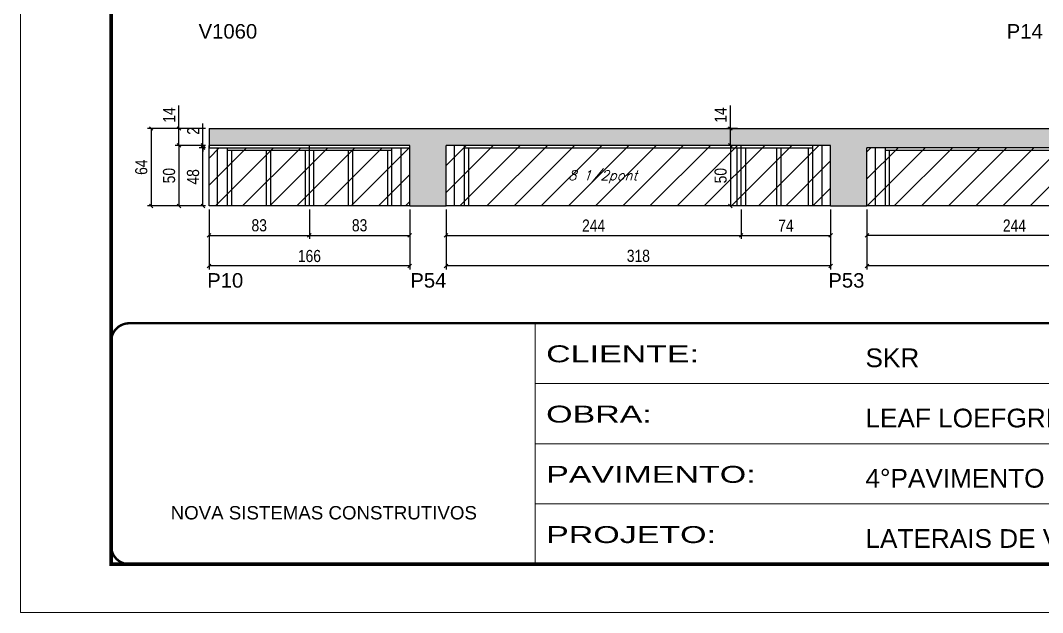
# Model space of a CAD drawing. Extents: x 3309 to 9563, y -2522 to 14608.
# Drawn here: x 6493 to 7338, y 11261 to 11750 of the extents above; entities that cross this region are included whole.
import ezdxf

# ---------------------------------------------------------------- set-up
doc = ezdxf.new("R2010")
doc.units = 0
doc.linetypes.add('CONTINUO', pattern=[0])
doc.linetypes.add('DASHED', pattern=[0.75, 0.5, -0.25])
for name, color, linetype in [('5', 5, 'Continuous'), ('COTA', 241, 'Continuous'), ('Painéis', 200, 'Continuous'), ('SARR_2.2x7', 40, 'Continuous'), ('SARR_3.5x7', 81, 'Continuous'), ('texto', 7, 'Continuous')]:
    doc.layers.add(name, color=color, linetype=linetype)
for name, color, linetype, lineweight in [('Folhas', 255, 'Continuous', 9), ('Hachura', 251, 'Continuous', 9), ('SARRAFO DE PRESSAO', 251, 'DASHED', 9)]:
    doc.layers.add(name, color=color, linetype=linetype, lineweight=lineweight)
doc.styles.add('ARIAL', font='arial.ttf')
doc.styles.add('COTA TECNICA', font='techl___.ttf', dxfattribs={"height": 10})
doc.styles.add('Romans', font='romans.shx')
doc.styles.get("Standard").update_dxf_attribs({"font": 'arial.ttf'})
doc.styles.add('Tecnologia', font='')
doc.styles.get('Tecnologia').set_extended_font_data('Forgotten Futurist')
doc.dimstyles.new('PAINEL', dxfattribs={"dimtxt": 10, "dimasz": 3, "dimexe": 3, "dimexo": 3, "dimgap": 3, "dimtad": 1, "dimdec": 1, "dimzin": 12, "dimdsep": 46, "dimtxsty": 'COTA TECNICA', "dimblk1": 'OBLIQUE', "dimblk2": 'OBLIQUE', "dimsah": 1, "dimcen": 0.9, "dimclrd": 4, "dimclre": 4, "dimclrt": 240, "dimadec": 1, "dimazin": 3, "dimtfac": 1, "dimtdec": 1, "dimtmove": 0, "dimatfit": 3, "dimfxl": 1, "dimtolj": 1, "dimtzin": 12, "dimarcsym": 0})

# ---------------------------------------------------------------- blocks, each defined once
blk = doc.blocks.new('9999999999')
at = {"color": 30, "linetype": 'CONTINUO'}
for p, q in [((98564.56, 34230.21), (98564.56, 34429.45)), ((98564.56, 34379.64), (99583.98, 34379.64)), ((98564.56, 34329.83), (99487.98, 34329.83)), ((98564.56, 34280.02), (99487.98, 34280.02))]:
    blk.add_line(p, q, dxfattribs=at)
at = {"color": 30, "linetype": 'CONTINUO', "const_width": 2}
blk.add_lwpolyline([(99583.98, 34230.21), (99583.98, 34414.45, 0.414214), (99568.98, 34429.45), (98228.98, 34429.45, 0.414214), (98213.98, 34414.45), (98213.98, 34245.21, 0.414214), (98228.98, 34230.21), (99583.98, 34230.21)], format="xyb", dxfattribs=at)
at = {"layer": 'Folhas'}
blk.add_lwpolyline([(98138.98, 34190.21), (99623.98, 34190.21), (99623.98, 35240.21), (98138.98, 35240.21)], close=True, dxfattribs=at)
at = {"layer": 'Folhas', "color": 30, "const_width": 3}
blk.add_lwpolyline([(98213.98, 34230.21), (99583.98, 34230.21), (99583.98, 35200.21), (98213.98, 35200.21)], close=True, dxfattribs=at)
at = {"color": 7, "linetype": 'Continuous', "ltscale": 5, "style": 'ARIAL'}
for s, height, p in [('SKR', 15.483, (98837.68, 34393.13)), ('LEAF LOEFGREN', 15.4829, (98837.68, 34343.32)), ('4°PAVIMENTO', 15.4829, (98837.68, 34293.51)), ('NOVA SISTEMAS CONSTRUTIVOS', 11.0592, (98263.19, 34267.21)), ('LATERAIS DE VIGAS', 15.4829, (98837.68, 34243.7))]:
    blk.add_text(s, height=height, dxfattribs=at).set_placement(p)
at = {"layer": 'Folhas', "color": 7, "style": 'Tecnologia', "width": 1.5}
for s, p in [('CLIENTE:', (98573.65, 34397.17)), ('OBRA:', (98573.65, 34347.31)), ('PAVIMENTO:', (98573.65, 34297.5)), ('PROJETO:', (98573.65, 34247.69))]:
    blk.add_text(s, height=14, dxfattribs=at).set_placement(p)
blk = doc.blocks.new('_Oblique')
at = {"color": 0, "linetype": 'ByBlock', "lineweight": -2}
blk.add_line((-0.5, -0.5), (0.5, 0.5), dxfattribs=at)
blk = doc.blocks.new('*D224')
at = {"layer": 'COTA', "color": 4, "linetype": 'ByBlock', "lineweight": -2, "transparency": 16777216}
for p, q in [((6648.8, 11594.01), (6648.8, 11544.4)), ((6814.8, 11594.01), (6814.8, 11544.4)), ((6814.8, 11547.4), (6648.8, 11547.4))]:
    blk.add_line(p, q, dxfattribs=at)
at = {"layer": 'Defpoints', "color": 0, "linetype": 'ByBlock', "transparency": 16777216}
for p in [(6648.8, 11597.01), (6814.8, 11597.01), (6648.8, 11547.4)]:
    blk.add_point(p, dxfattribs=at)
at = {"layer": 'COTA', "color": 4, "linetype": 'ByBlock', "lineweight": -2, "transparency": 16777216, "xscale": 3, "yscale": 3, "zscale": 3, "rotation": 180}
blk.add_blockref('_Oblique', (6648.8, 11547.4), dxfattribs=at)
at = {"layer": 'COTA', "color": 4, "linetype": 'ByBlock', "lineweight": -2, "transparency": 16777216, "xscale": 3, "yscale": 3, "zscale": 3}
blk.add_blockref('_Oblique', (6814.8, 11547.4), dxfattribs=at)
at = {"layer": 'COTA', "color": 240, "linetype": 'ByBlock', "transparency": 16777216, "insert": (6731.8, 11555.5), "char_height": 10, "attachment_point": 5, "style": 'COTA TECNICA'}
blk.add_mtext('\\A1;166', dxfattribs=at)
blk = doc.blocks.new('*D225')
at = {"layer": 'COTA', "color": 4, "lineweight": -2, "transparency": 16777216}
for p, q in [((6648.8, 11594.01), (6648.8, 11569.65)), ((6731.8, 11594.01), (6731.8, 11569.65)), ((6648.8, 11572.65), (6731.8, 11572.65))]:
    blk.add_line(p, q, dxfattribs=at)
at = {"layer": 'Defpoints', "color": 0, "transparency": 16777216}
for p in [(6648.8, 11597.01), (6731.8, 11597.01), (6731.8, 11572.65)]:
    blk.add_point(p, dxfattribs=at)
at = {"layer": 'COTA', "color": 4, "lineweight": -2, "transparency": 16777216, "xscale": 3, "yscale": 3, "zscale": 3, "rotation": 180}
blk.add_blockref('_Oblique', (6648.8, 11572.65), dxfattribs=at)
at = {"layer": 'COTA', "color": 4, "lineweight": -2, "transparency": 16777216, "xscale": 3, "yscale": 3, "zscale": 3}
blk.add_blockref('_Oblique', (6731.8, 11572.65), dxfattribs=at)
at = {"layer": 'COTA', "color": 240, "transparency": 16777216, "insert": (6690.3, 11580.89), "char_height": 10, "attachment_point": 5, "style": 'COTA TECNICA'}
blk.add_mtext('\\A1;83', dxfattribs=at)
blk = doc.blocks.new('*D226')
at = {"layer": 'COTA', "color": 4, "lineweight": -2, "transparency": 16777216}
for p, q in [((6731.8, 11594.01), (6731.8, 11569.65)), ((6814.8, 11594.01), (6814.8, 11569.65)), ((6731.8, 11572.65), (6814.8, 11572.65))]:
    blk.add_line(p, q, dxfattribs=at)
at = {"layer": 'Defpoints', "color": 0, "transparency": 16777216}
for p in [(6731.8, 11597.01), (6814.8, 11597.01), (6814.8, 11572.65)]:
    blk.add_point(p, dxfattribs=at)
at = {"layer": 'COTA', "color": 4, "lineweight": -2, "transparency": 16777216, "xscale": 3, "yscale": 3, "zscale": 3, "rotation": 180}
blk.add_blockref('_Oblique', (6731.8, 11572.65), dxfattribs=at)
at = {"layer": 'COTA', "color": 4, "lineweight": -2, "transparency": 16777216, "xscale": 3, "yscale": 3, "zscale": 3}
blk.add_blockref('_Oblique', (6814.8, 11572.65), dxfattribs=at)
at = {"layer": 'COTA', "color": 240, "transparency": 16777216, "insert": (6773.3, 11580.89), "char_height": 10, "attachment_point": 5, "style": 'COTA TECNICA'}
blk.add_mtext('\\A1;83', dxfattribs=at)
blk = doc.blocks.new('*D227')
at = {"layer": 'COTA', "color": 4, "linetype": 'ByBlock', "lineweight": -2, "transparency": 16777216}
for p, q in [((6844.8, 11594.01), (6844.8, 11544.4)), ((7162.76, 11594.01), (7162.76, 11544.4)), ((7162.76, 11547.4), (6844.8, 11547.4))]:
    blk.add_line(p, q, dxfattribs=at)
at = {"layer": 'Defpoints', "color": 0, "linetype": 'ByBlock', "transparency": 16777216}
for p in [(6844.8, 11597.01), (7162.76, 11597.01), (6844.8, 11547.4)]:
    blk.add_point(p, dxfattribs=at)
at = {"layer": 'COTA', "color": 4, "linetype": 'ByBlock', "lineweight": -2, "transparency": 16777216, "xscale": 3, "yscale": 3, "zscale": 3, "rotation": 180}
blk.add_blockref('_Oblique', (6844.8, 11547.4), dxfattribs=at)
at = {"layer": 'COTA', "color": 4, "linetype": 'ByBlock', "lineweight": -2, "transparency": 16777216, "xscale": 3, "yscale": 3, "zscale": 3}
blk.add_blockref('_Oblique', (7162.76, 11547.4), dxfattribs=at)
at = {"layer": 'COTA', "color": 240, "linetype": 'ByBlock', "transparency": 16777216, "insert": (7003.78, 11555.64), "char_height": 10, "attachment_point": 5, "style": 'COTA TECNICA'}
blk.add_mtext('\\A1;318', dxfattribs=at)
blk = doc.blocks.new('*D228')
at = {"layer": 'COTA', "color": 4, "lineweight": -2, "transparency": 16777216}
for p, q in [((6844.8, 11594.01), (6844.8, 11569.65)), ((7088.8, 11594.01), (7088.8, 11569.65)), ((6844.8, 11572.65), (7088.8, 11572.65))]:
    blk.add_line(p, q, dxfattribs=at)
at = {"layer": 'Defpoints', "color": 0, "transparency": 16777216}
for p in [(6844.8, 11597.01), (7088.8, 11597.01), (7088.8, 11572.65)]:
    blk.add_point(p, dxfattribs=at)
at = {"layer": 'COTA', "color": 4, "lineweight": -2, "transparency": 16777216, "xscale": 3, "yscale": 3, "zscale": 3, "rotation": 180}
blk.add_blockref('_Oblique', (6844.8, 11572.65), dxfattribs=at)
at = {"layer": 'COTA', "color": 4, "lineweight": -2, "transparency": 16777216, "xscale": 3, "yscale": 3, "zscale": 3}
blk.add_blockref('_Oblique', (7088.8, 11572.65), dxfattribs=at)
at = {"layer": 'COTA', "color": 240, "transparency": 16777216, "insert": (6966.8, 11580.72), "char_height": 10, "attachment_point": 5, "style": 'COTA TECNICA'}
blk.add_mtext('\\A1;244', dxfattribs=at)
blk = doc.blocks.new('*D229')
at = {"layer": 'COTA', "color": 4, "lineweight": -2, "transparency": 16777216}
for p, q in [((7088.8, 11594.01), (7088.8, 11569.65)), ((7162.76, 11594.01), (7162.76, 11569.65)), ((7088.8, 11572.65), (7162.76, 11572.65))]:
    blk.add_line(p, q, dxfattribs=at)
at = {"layer": 'Defpoints', "color": 0, "transparency": 16777216}
for p in [(7088.8, 11597.01), (7162.76, 11597.01), (7162.76, 11572.65)]:
    blk.add_point(p, dxfattribs=at)
at = {"layer": 'COTA', "color": 4, "lineweight": -2, "transparency": 16777216, "xscale": 3, "yscale": 3, "zscale": 3, "rotation": 180}
blk.add_blockref('_Oblique', (7088.8, 11572.65), dxfattribs=at)
at = {"layer": 'COTA', "color": 4, "lineweight": -2, "transparency": 16777216, "xscale": 3, "yscale": 3, "zscale": 3}
blk.add_blockref('_Oblique', (7162.76, 11572.65), dxfattribs=at)
at = {"layer": 'COTA', "color": 240, "transparency": 16777216, "insert": (7125.78, 11580.72), "char_height": 10, "attachment_point": 5, "style": 'COTA TECNICA'}
blk.add_mtext('\\A1;74', dxfattribs=at)
blk = doc.blocks.new('*D209')
at = {"layer": 'COTA', "color": 4, "lineweight": -2, "transparency": 16777216}
for p, q in [((6645.8, 11661.01), (6597.96, 11661.01)), ((6600.96, 11661.01), (6600.96, 11597.01)), ((6645.8, 11597.01), (6597.96, 11597.01))]:
    blk.add_line(p, q, dxfattribs=at)
at = {"layer": 'Defpoints', "color": 0, "transparency": 16777216}
for p in [(6648.8, 11661.01, 0), (6600.96, 11597.01), (6648.8, 11597.01, 0)]:
    blk.add_point(p, dxfattribs=at)
at = {"layer": 'COTA', "color": 4, "lineweight": -2, "transparency": 16777216, "xscale": 3, "yscale": 3, "zscale": 3}
for p, rotation in [((6600.96, 11661.01), 90), ((6600.96, 11597.01), 270)]:
    blk.add_blockref('_Oblique', p, dxfattribs=dict(at, rotation=rotation))
at = {"layer": 'COTA', "color": 240, "transparency": 16777216, "insert": (6592.85, 11629.01), "char_height": 10, "attachment_point": 5, "rotation": 90, "style": 'COTA TECNICA'}
blk.add_mtext('\\A1;64', dxfattribs=at)
blk = doc.blocks.new('*D210')
at = {"layer": 'COTA', "color": 4, "lineweight": -2, "transparency": 16777216}
for p, q in [((6645.8, 11647.01), (6620.9, 11647.01)), ((6623.9, 11647.01), (6623.9, 11597.01)), ((6645.8, 11597.01), (6620.9, 11597.01))]:
    blk.add_line(p, q, dxfattribs=at)
at = {"layer": 'Defpoints', "color": 0, "transparency": 16777216}
for p in [(6648.8, 11647.01, 0), (6623.9, 11597.01), (6648.8, 11597.01, 0)]:
    blk.add_point(p, dxfattribs=at)
at = {"layer": 'COTA', "color": 4, "lineweight": -2, "transparency": 16777216, "xscale": 3, "yscale": 3, "zscale": 3}
for p, rotation in [((6623.9, 11647.01), 90), ((6623.9, 11597.01), 270)]:
    blk.add_blockref('_Oblique', p, dxfattribs=dict(at, rotation=rotation))
at = {"layer": 'COTA', "color": 240, "transparency": 16777216, "insert": (6615.79, 11622.01), "char_height": 10, "attachment_point": 5, "rotation": 90, "style": 'COTA TECNICA'}
blk.add_mtext('\\A1;50', dxfattribs=at)
blk = doc.blocks.new('*D211')
at = {"layer": 'COTA', "color": 4, "lineweight": -2, "transparency": 16777216}
for p, q in [((6623.9, 11661.01), (6623.9, 11680.12)), ((6645.8, 11661.01), (6620.9, 11661.01)), ((6623.9, 11647.01), (6623.9, 11661.01)), ((6645.8, 11647.01), (6620.9, 11647.01))]:
    blk.add_line(p, q, dxfattribs=at)
at = {"layer": 'Defpoints', "color": 0, "transparency": 16777216}
for p in [(6623.9, 11661.01), (6648.8, 11661.01, 0), (6648.8, 11647.01, 0)]:
    blk.add_point(p, dxfattribs=at)
at = {"layer": 'COTA', "color": 4, "lineweight": -2, "transparency": 16777216, "xscale": 3, "yscale": 3, "zscale": 3}
for p, rotation in [((6623.9, 11661.01), 90), ((6623.9, 11647.01), 270)]:
    blk.add_blockref('_Oblique', p, dxfattribs=dict(at, rotation=rotation))
at = {"layer": 'COTA', "color": 240, "transparency": 16777216, "insert": (6615.83, 11672.07), "char_height": 10, "attachment_point": 5, "rotation": 90, "style": 'COTA TECNICA'}
blk.add_mtext('\\A1;14', dxfattribs=at)
blk = doc.blocks.new('*D212')
at = {"layer": 'COTA', "color": 4, "linetype": 'ByBlock', "lineweight": -2, "transparency": 16777216}
for p, q in [((7192.76, 11594.01), (7192.76, 11569.65)), ((7436.76, 11594.01), (7436.76, 11569.65)), ((7436.76, 11572.65), (7192.76, 11572.65))]:
    blk.add_line(p, q, dxfattribs=at)
at = {"layer": 'Defpoints', "color": 0, "linetype": 'ByBlock', "transparency": 16777216}
for p in [(7192.76, 11597.01), (7436.76, 11597.01), (7192.76, 11572.65)]:
    blk.add_point(p, dxfattribs=at)
at = {"layer": 'COTA', "color": 4, "linetype": 'ByBlock', "lineweight": -2, "transparency": 16777216, "xscale": 3, "yscale": 3, "zscale": 3, "rotation": 180}
blk.add_blockref('_Oblique', (7192.76, 11572.65), dxfattribs=at)
at = {"layer": 'COTA', "color": 4, "linetype": 'ByBlock', "lineweight": -2, "transparency": 16777216, "xscale": 3, "yscale": 3, "zscale": 3}
blk.add_blockref('_Oblique', (7436.76, 11572.65), dxfattribs=at)
at = {"layer": 'COTA', "color": 240, "linetype": 'ByBlock', "transparency": 16777216, "insert": (7314.76, 11580.72), "char_height": 10, "attachment_point": 5, "style": 'COTA TECNICA'}
blk.add_mtext('\\A1;244', dxfattribs=at)
blk = doc.blocks.new('*D230')
at = {"layer": 'COTA', "color": 4, "linetype": 'ByBlock', "lineweight": -2, "transparency": 16777216}
for p, q in [((7192.76, 11594.01), (7192.76, 11544.4)), ((7844.76, 11594.01), (7844.76, 11544.4)), ((7844.76, 11547.4), (7192.76, 11547.4))]:
    blk.add_line(p, q, dxfattribs=at)
at = {"layer": 'Defpoints', "color": 0, "linetype": 'ByBlock', "transparency": 16777216}
for p in [(7192.76, 11597.01), (7844.76, 11597.01), (7192.76, 11547.4)]:
    blk.add_point(p, dxfattribs=at)
at = {"layer": 'COTA', "color": 4, "linetype": 'ByBlock', "lineweight": -2, "transparency": 16777216, "xscale": 3, "yscale": 3, "zscale": 3, "rotation": 180}
blk.add_blockref('_Oblique', (7192.76, 11547.4), dxfattribs=at)
at = {"layer": 'COTA', "color": 4, "linetype": 'ByBlock', "lineweight": -2, "transparency": 16777216, "xscale": 3, "yscale": 3, "zscale": 3}
blk.add_blockref('_Oblique', (7844.76, 11547.4), dxfattribs=at)
at = {"layer": 'COTA', "color": 240, "linetype": 'ByBlock', "transparency": 16777216, "insert": (7518.76, 11555.51), "char_height": 10, "attachment_point": 5, "style": 'COTA TECNICA'}
blk.add_mtext('\\A1;652', dxfattribs=at)
blk = doc.blocks.new('*D234')
at = {"layer": 'COTA', "color": 4, "lineweight": -2, "transparency": 16777216}
for p, q in [((7085.8, 11647.01), (7076.94, 11647.01)), ((7079.94, 11647.01), (7079.94, 11597.01)), ((7085.8, 11597.01), (7076.94, 11597.01))]:
    blk.add_line(p, q, dxfattribs=at)
at = {"layer": 'Defpoints', "color": 0, "transparency": 16777216}
for p in [(7088.8, 11647.01), (7079.94, 11597.01), (7088.8, 11597.01)]:
    blk.add_point(p, dxfattribs=at)
at = {"layer": 'COTA', "color": 4, "lineweight": -2, "transparency": 16777216, "xscale": 3, "yscale": 3, "zscale": 3}
for p, rotation in [((7079.94, 11647.01), 90), ((7079.94, 11597.01), 270)]:
    blk.add_blockref('_Oblique', p, dxfattribs=dict(at, rotation=rotation))
at = {"layer": 'COTA', "color": 240, "transparency": 16777216, "insert": (7071.83, 11622.01), "char_height": 10, "attachment_point": 5, "rotation": 90, "style": 'COTA TECNICA'}
blk.add_mtext('\\A1;50', dxfattribs=at)
blk = doc.blocks.new('*D235')
at = {"layer": 'COTA', "color": 4, "lineweight": -2, "transparency": 16777216}
for p, q in [((7079.94, 11661.01), (7079.94, 11680.12)), ((7085.8, 11661.01), (7076.94, 11661.01)), ((7079.94, 11647.01), (7079.94, 11661.01)), ((7085.8, 11647.01), (7076.94, 11647.01))]:
    blk.add_line(p, q, dxfattribs=at)
at = {"layer": 'Defpoints', "color": 0, "transparency": 16777216}
for p in [(7079.94, 11661.01), (7088.8, 11661.01), (7088.8, 11647.01)]:
    blk.add_point(p, dxfattribs=at)
at = {"layer": 'COTA', "color": 4, "lineweight": -2, "transparency": 16777216, "xscale": 3, "yscale": 3, "zscale": 3}
for p, rotation in [((7079.94, 11661.01), 90), ((7079.94, 11647.01), 270)]:
    blk.add_blockref('_Oblique', p, dxfattribs=dict(at, rotation=rotation))
at = {"layer": 'COTA', "color": 240, "transparency": 16777216, "insert": (7071.86, 11672.07), "char_height": 10, "attachment_point": 5, "rotation": 90, "style": 'COTA TECNICA'}
blk.add_mtext('\\A1;14', dxfattribs=at)
blk = doc.blocks.new('*D253')
at = {"layer": 'COTA', "color": 4, "lineweight": -2, "transparency": 16777216}
for p, q in [((6645.8, 11645.01), (6640.73, 11645.01)), ((6643.73, 11597.01), (6643.73, 11645.01)), ((6645.8, 11597.01), (6640.73, 11597.01))]:
    blk.add_line(p, q, dxfattribs=at)
at = {"layer": 'Defpoints', "color": 0, "transparency": 16777216}
for p in [(6643.73, 11645.01), (6648.8, 11645.01), (6648.8, 11597.01)]:
    blk.add_point(p, dxfattribs=at)
at = {"layer": 'COTA', "color": 4, "lineweight": -2, "transparency": 16777216, "xscale": 3, "yscale": 3, "zscale": 3}
for p, rotation in [((6643.73, 11645.01), 90), ((6643.73, 11597.01), 270)]:
    blk.add_blockref('_Oblique', p, dxfattribs=dict(at, rotation=rotation))
at = {"layer": 'COTA', "color": 240, "transparency": 16777216, "insert": (6635.63, 11621.01), "char_height": 10, "attachment_point": 5, "rotation": 90, "style": 'COTA TECNICA'}
blk.add_mtext('\\A1;48', dxfattribs=at)
blk = doc.blocks.new('*D254')
at = {"layer": 'COTA', "color": 4, "lineweight": -2, "transparency": 16777216}
for p, q in [((6643.73, 11647.01), (6643.73, 11665.12)), ((6645.8, 11647.01), (6640.73, 11647.01)), ((6643.73, 11645.01), (6643.73, 11647.01)), ((6645.8, 11645.01), (6640.73, 11645.01)), ((6643.73, 11645.01), (6643.73, 11642.01))]:
    blk.add_line(p, q, dxfattribs=at)
at = {"layer": 'Defpoints', "color": 0, "transparency": 16777216}
for p in [(6643.73, 11647.01), (6648.8, 11647.01), (6648.8, 11645.01)]:
    blk.add_point(p, dxfattribs=at)
at = {"layer": 'COTA', "color": 4, "lineweight": -2, "transparency": 16777216, "xscale": 3, "yscale": 3, "zscale": 3}
for p, rotation in [((6643.73, 11647.01), 270), ((6643.73, 11645.01), 90)]:
    blk.add_blockref('_Oblique', p, dxfattribs=dict(at, rotation=rotation))
at = {"layer": 'COTA', "color": 240, "transparency": 16777216, "insert": (6635.73, 11659.06), "char_height": 10, "attachment_point": 5, "rotation": 90, "style": 'COTA TECNICA'}
blk.add_mtext('\\A1;2', dxfattribs=at)

msp = doc.modelspace()

# ---------------------------------------------------------------- hatches: boundary and pattern name
at = {"layer": 'COTA'}
h = msp.add_hatch(dxfattribs=at)
h.set_pattern_fill('AR-CONC', color=256, scale=0.03)
h.set_pattern_definition([(50, (1599.4094, 1154.1373), (5.46554, -0.4781726), [0.5715, -6.2865]), (355, (1599.4094, 1154.1373), (-1.0573026, 5.7317054), [0.4572, -5.0292175]), (100.451445, (1599.865, 1154.0975), (4.4082374, 5.2535326), [0.4857003, -5.3427073]), (46.1842, (1599.4094, 1155.6613), (8.1323712, -1.26127), [0.85725, -9.42975]), (96.63556, (1600.087, 1155.556), (7.122124, 7.4227837), [0.7285507, -8.014068]), (351.18415, (1599.4094, 1155.661), (7.122124, 7.422784), [0.685799, -7.543792]), (21, (1600.1714, 1155.2803), (4.5484317, -3.067956), [0.5715, -6.2865]), (326, (1600.1714, 1155.2803), (1.8540609, 5.525639), [0.4572, -5.0292]), (71.451445, (1600.5505, 1155.0247), (6.4024926, 2.457683), [0.4857003, -5.3426981]), (37.5, (1599.4094, 1154.1373), (0.0926581, 2.53665117), [0, -4.96824, 0, -5.1054, 0, -5.04825]), (7.5, (1599.4094, 1154.1373), (2.0045899, 3.00541724), [0, -2.91084, 0, -4.85394, 0, -1.92405]), (327.5, (1597.7102, 1154.1373), (4.06771786, -0.17186232), [0, -1.905, 0, -5.9436, 0, -7.8867]), (317.5, (1596.9482, 1154.1373), (4.4438754, 0.7627947), [0, -2.4765, 0, -3.94716, 0, -5.6007])])
h.paths.add_polyline_path([(7162.76, 11597.01), (7192.76, 11597.01), (7192.76, 11645.01), (7844.76, 11645.01), (7844.76, 11661.01), (6648.8, 11661.01), (6648.8, 11647.01), (6814.8, 11647.01), (6814.8, 11645.01), (6814.8, 11597.01), (6844.8, 11597.01), (6844.8, 11647.01), (7162.76, 11647.01)])
at = {"layer": 'Hachura'}
h = msp.add_hatch(dxfattribs=at)
h.set_pattern_fill('ANSI31', color=256, scale=5)
h.set_pattern_definition([(45, (1599.41, 1154.137), (-11.22532, 11.22532), [])])
h.paths.add_polyline_path([(6731.8, 11645.01), (6648.8, 11645.01), (6648.8, 11597.01), (6731.8, 11597.01)])
h.paths.add_polyline_path([(6814.8, 11645.01), (6731.8, 11645.01), (6731.8, 11597.01), (6814.8, 11597.01)])
h.paths.add_polyline_path([(7088.8, 11647.01), (6844.8, 11647.01), (6844.8, 11597.01), (7088.8, 11597.01)])
h.paths.add_polyline_path([(7162.76, 11647.01), (7088.8, 11647.01), (7088.8, 11597.01), (7162.76, 11597.01)])
h.paths.add_polyline_path([(7436.76, 11645.01), (7192.76, 11645.01), (7192.76, 11597.01), (7436.76, 11597.01)])
h.paths.add_polyline_path([(7680.76, 11645.01), (7436.76, 11645.01), (7436.76, 11597.01), (7680.76, 11597.01)])
h.paths.add_polyline_path([(7844.76, 11645.01), (7680.76, 11645.01), (7680.76, 11597.01), (7844.76, 11597.01)])

# ---------------------------------------------------------------- linework, layer by layer
at = {"layer": 'COTA'}
for p, q in [((6648.8, 11661.01), (6648.8, 11647.01)), ((6648.8, 11661.01), (7844.76, 11661.01)), ((6814.8, 11597.01), (6844.8, 11597.01)), ((7162.76, 11597.01), (7192.76, 11597.01))]:
    msp.add_line(p, q, dxfattribs=at)
at = {"layer": 'Painéis', "linetype": 'ByBlock'}
for p, q in [((6814.8, 11647.01), (6648.8, 11647.01)), ((6648.8, 11597.01), (6648.8, 11647.01)), ((6731.8, 11597.01), (6731.8, 11647.01)), ((6814.8, 11597.01), (6814.8, 11647.01)), ((7162.76, 11647.01), (6844.8, 11647.01)), ((6844.8, 11597.01), (6844.8, 11647.01)), ((7088.8, 11597.01), (7088.8, 11647.01)), ((7162.76, 11597.01), (7162.76, 11647.01)), ((7844.76, 11645.01), (7192.76, 11645.01)), ((7192.76, 11597.01), (7192.76, 11645.01)), ((6814.8, 11597.01), (6648.8, 11597.01)), ((7162.76, 11597.01), (6844.8, 11597.01)), ((7844.76, 11597.01), (7192.76, 11597.01))]:
    msp.add_line(p, q, dxfattribs=at)
msp.add_lwpolyline([(6648.8, 11645.01), (6814.8, 11645.01), (6814.8, 11647.01), (6648.8, 11647.01)], close=True, dxfattribs=at)
at = {"layer": 'SARR_2.2x7', "linetype": 'Continuous'}
for p, q in [((6851.8, 11597.01), (6851.8, 11647.01)), ((7155.76, 11597.01), (7155.76, 11647.01)), ((6655.8, 11597.01), (6655.8, 11645.01)), ((6731.8, 11642.81), (6663.8, 11642.81)), ((6799.8, 11642.81), (6731.8, 11642.81)), ((6807.8, 11597.01), (6807.8, 11645.01)), ((7088.8, 11644.81), (6859.8, 11644.81)), ((7147.76, 11644.81), (7088.8, 11644.81)), ((7199.76, 11597.01), (7199.76, 11645.01)), ((7436.76, 11642.81), (7207.76, 11642.81))]:
    msp.add_line(p, q, dxfattribs=at)
at = {"layer": 'SARR_3.5x7'}
for p, q in [((6859.8, 11647.01), (6859.8, 11597.01)), ((7147.76, 11647.01), (7147.76, 11597.01)), ((6663.8, 11645.01), (6663.8, 11597.01)), ((6667.3, 11642.81), (6667.3, 11597.01)), ((6696.17, 11642.81), (6696.17, 11597.01)), ((6699.67, 11642.81), (6699.67, 11597.01)), ((6728.3, 11642.81), (6728.3, 11597.01)), ((6735.3, 11642.81), (6735.3, 11597.01)), ((6763.93, 11642.81), (6763.93, 11597.01)), ((6767.43, 11642.81), (6767.43, 11597.01)), ((6796.3, 11642.81), (6796.3, 11597.01)), ((6799.8, 11645.01), (6799.8, 11597.01)), ((6863.3, 11644.81), (6863.3, 11597.01)), ((7085.3, 11644.81), (7085.3, 11597.01)), ((7092.3, 11644.81), (7092.3, 11597.01)), ((7118.07, 11644.81), (7118.07, 11597.01)), ((7121.57, 11644.81), (7121.57, 11597.01)), ((7144.26, 11644.81), (7144.26, 11597.01)), ((7207.76, 11645.01), (7207.76, 11597.01)), ((7211.26, 11642.81), (7211.26, 11597.01))]:
    msp.add_line(p, q, dxfattribs=at)

# ---------------------------------------------------------------- block references
at = {"layer": 'SARRAFO DE PRESSAO', "color": 6, "linetype": 'ByBlock'}
msp.add_blockref('9999999999', (-91646.11, -22929.5), dxfattribs=at)

# ---------------------------------------------------------------- texts
at = {"layer": '5', "linetype": 'Continuous'}
for s, rotation, p in [('V1060', 0.00004, (6640.17, 11735.35)), ('P14', 0.00004, (7308.36, 11735.35)), ('P10', 359.99996, (6647.27, 11529.39)), ('P54', 359.99996, (6815.24, 11529.39)), ('P53', 359.99996, (7160.87, 11529.39))]:
    msp.add_text(s, height=12, rotation=rotation, dxfattribs=at).set_placement(p)
at = {"layer": 'texto', "color": 2, "insert": (6974.3, 11621.01), "char_height": 8, "attachment_point": 5, "style": 'Romans'}
msp.add_mtext('{\\Q19;\\C256;8 1/2pont}', dxfattribs=at)

# ---------------------------------------------------------------- dimensions: what is measured, and where the dimension line sits
at = {"layer": 'COTA'}
for base, p1, p2, picture, middle in [((6623.9, 11661.01, 0), (6648.8, 11647.01), (6648.8, 11661.01), '*D211', (6615.83, 11672.07, 0)), ((7079.94, 11661.01), (7088.8, 11647.01), (7088.8, 11661.01), '*D235', (7071.86, 11672.07)), ((6643.73, 11647.01), (6648.8, 11645.01), (6648.8, 11647.01), '*D254', (6635.73, 11659.06)), ((6600.96, 11597.01, 0), (6648.8, 11661.01), (6648.8, 11597.01), '*D209', (6592.85, 11629.01, 0)), ((6623.9, 11597.01, 0), (6648.8, 11647.01), (6648.8, 11597.01), '*D210', (6615.79, 11622.01, 0)), ((6643.73, 11645.01), (6648.8, 11597.01), (6648.8, 11645.01), '*D253', (6635.63, 11621.01)), ((7079.94, 11597.01), (7088.8, 11647.01), (7088.8, 11597.01), '*D234', (7071.83, 11622.01))]:
    dim = msp.add_linear_dim(base=base, p1=p1, p2=p2, angle=90, dimstyle='PAINEL', dxfattribs=at)
    dim.commit()
    dim.dimension.update_dxf_attribs({"geometry": picture, "text_midpoint": middle})
at = {"layer": 'COTA', "linetype": 'ByBlock'}
for base, p1, p2, picture, middle in [((6648.8, 11547.4), (6814.8, 11597.01), (6648.8, 11597.01), '*D224', (6731.8, 11555.5)), ((6844.8, 11547.4), (7162.76, 11597.01), (6844.8, 11597.01), '*D227', (7003.78, 11555.64)), ((7192.76, 11547.4), (7844.76, 11597.01), (7192.76, 11597.01), '*D230', (7518.76, 11555.51))]:
    dim = msp.add_linear_dim(base=base, p1=p1, p2=p2, angle=180, dimstyle='PAINEL', dxfattribs=at)
    dim.commit()
    dim.dimension.update_dxf_attribs({"geometry": picture, "text_midpoint": middle})
at = {"layer": 'COTA'}
for base, p1, p2, picture, middle in [((6731.8, 11572.65), (6648.8, 11597.01), (6731.8, 11597.01), '*D225', (6690.3, 11580.89)), ((7088.8, 11572.65), (6844.8, 11597.01), (7088.8, 11597.01), '*D228', (6966.8, 11580.72))]:
    dim = msp.add_linear_dim(base=base, p1=p1, p2=p2, dimstyle='PAINEL', dxfattribs=at)
    dim.commit()
    dim.dimension.update_dxf_attribs({"geometry": picture, "text_midpoint": middle})
for base, p1, p2, picture, middle in [((6814.8, 11572.65), (6731.8, 11597.01), (6814.8, 11597.01), '*D226', (6773.3, 11580.89)), ((7162.76, 11572.65), (7088.8, 11597.01), (7162.76, 11597.01), '*D229', (7125.78, 11580.72))]:
    dim = msp.add_linear_dim(base=base, p1=p1, p2=p2, dimstyle='PAINEL', override={"dimtmove": 1}, dxfattribs=at)
    dim.commit()
    dim.dimension.update_dxf_attribs({"geometry": picture, "text_midpoint": middle})
at = {"layer": 'COTA', "linetype": 'ByBlock'}
dim = msp.add_linear_dim(base=(7192.76, 11572.65), p1=(7436.76, 11597.01), p2=(7192.76, 11597.01), angle=180, dimstyle='PAINEL', override={"dimtmove": 1}, dxfattribs=at)
dim.commit()
dim.dimension.update_dxf_attribs({"geometry": '*D212', "text_midpoint": (7314.76, 11580.72)})

doc.saveas('drawing.dxf')
